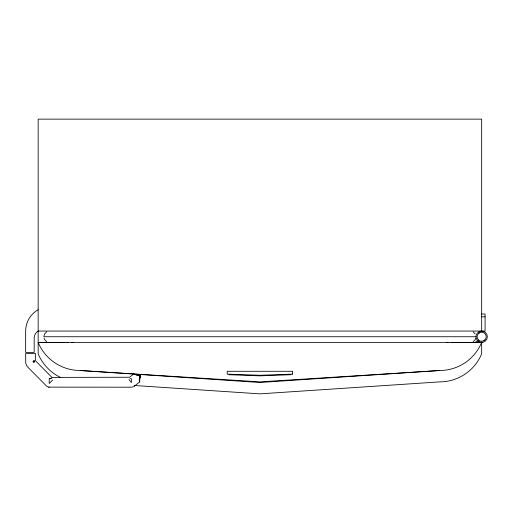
<?xml version="1.0" encoding="UTF-8"?>
<svg xmlns="http://www.w3.org/2000/svg" width="513" height="513" viewBox="0 0 513 513"><rect width="100%" height="100%" fill="white"/><g stroke="black" fill="none" stroke-linecap="round" stroke-linejoin="round"><path stroke-width="0.77" d="M49.229 378.671L51.287 378.671L49.229 378.671L49.229 383.467L52.659 380.062M139.344 379.71L140.12 376.209L139.427 381.608L139.619 376.6L139.69 381.948L134.214 386.218L133.97 385.866L134.22 386.218M139.209 380.396L140.363 376.016L139.337 379.216M51.762 377.401L129.539 377.247L132.726 374.759M140.363 376.016L139.273 379.479L140.395 375.991L133.572 374.105L140.395 375.991M475.788 338.214L475.218 339.587L473.14 341.664M51.807 377.286L35.602 360.902L35.602 353.63L25.65 353.63L25.708 363.127L27.009 366.295M32.973 361.594C33.21 359.927 34.999 362.409 33.704 361.017M27.907 366.66L27.58 366.942L46.587 386.097L48.498 387.129L131.379 387.2L133.348 386.757M34.589 360.838L33.544 361.748L34.14 361.71L34.185 362.159L33.249 362.261M46.689 331.821L44.605 333.899L43.842 336.74L475.981 336.74M478.449 333.527L479.392 332.802M483.939 340.683L484.881 339.959M468.69 342.415L481.669 342.428A45.49 45.49 0 0 1 439.641 370.508L259.918 382.486L80.182 370.508A45.49 45.49 0 0 1 38.161 342.428L52.922 342.415M481.669 342.036L481.669 353.803A45.49 45.49 0 0 1 439.641 381.884L259.918 393.862L134.81 385.526M439.641 370.508L259.911 381.884L80.182 370.508M290.903 374.721L259.918 375.843L228.926 374.721M71.871 342.428L73.442 342.421M66.241 342.428L68.614 342.421M60.906 342.428L64.824 342.421M47.562 342.428L60.701 342.421M481.669 314.001L485.08 314.001L485.08 331.058L38.161 331.058A8.336 8.336 0 0 0 34.179 338.163L34.179 352.38L25.65 352.38L25.65 331.058A24.425 24.425 0 0 1 38.161 309.737M481.669 316.842L485.08 316.842M479.014 341.292L475.981 341.292L475.981 342.428M38.161 342.428L482.804 342.428M454.999 342.421L458.923 342.428M459.122 342.421L475.57 342.428M451.209 342.421L453.588 342.428M446.381 342.421L447.952 342.428M48.741 387.168L49.229 387.2M473.14 331.821L475.218 333.899M46.689 341.664L44.605 339.587L44.041 338.214M34.044 360.748L34.647 361.344M128.968 379.498L131.373 382.576L131.373 378.671L130.129 378.472M34.14 361.71L34.172 362.159M139.639 378.126L139.69 381.948M481.669 331.058L481.669 119.138L38.161 119.138L38.161 353.803A45.49 45.49 0 0 0 60.739 377.517M292.609 374.137L259.918 375.272L227.221 374.137L227.221 371.29L292.609 371.29L292.609 374.137M478.449 339.959A4.546 4.546 0 0 0 486.061 337.92A4.546 4.546 0 0 0 480.489 332.347A4.546 4.546 0 0 0 478.449 339.959M478.821 341.664A5.681 5.681 0 0 0 487.35 336.746A5.681 5.681 0 0 0 478.821 331.821A5.681 5.681 0 0 0 478.821 341.664"/></g></svg>
